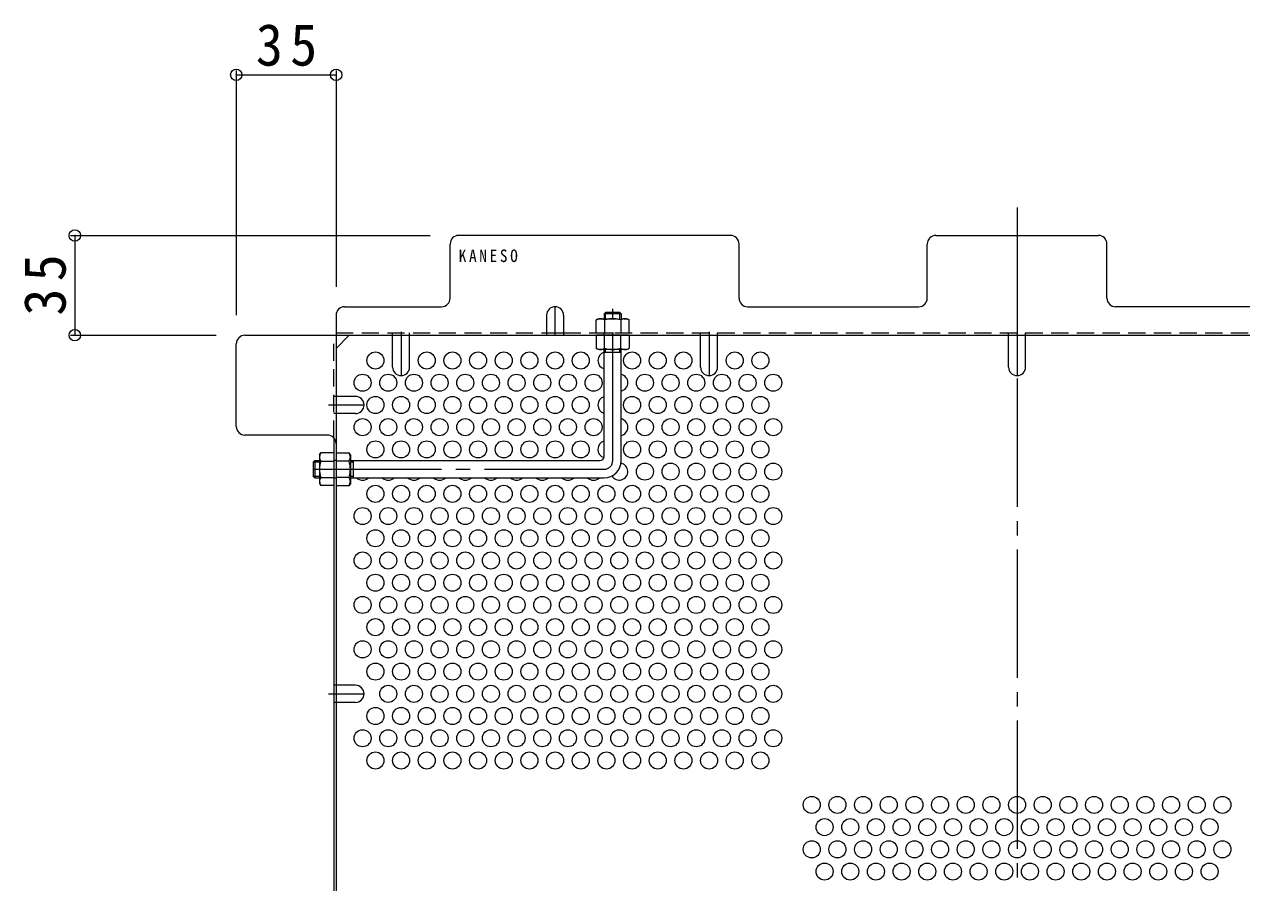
# Model space of a CAD drawing. Units: millimetres at full size, sheet at 1:5; details may follow other scales. Extents: x -898 to 946, y -664 to 545.
# Drawn here: x -643.4 to -216.6, y 243.5 to 544.6 of the extents above; entities that cross this region are included whole.
import ezdxf

# ---------------------------------------------------------------- set-up
doc = ezdxf.new("R2010")
doc.units = ezdxf.units.MM
doc.header["$LTSCALE"] = 5
doc.header["$PDMODE"] = 32
doc.header["$PDSIZE"] = 4
for name, pattern in [('CHAIN1', [8, 5, -1, 1, -1]), ('CHAIN2', [12, 9, -1, 1, -1]), ('DASHED1', [1.8, 1.2, -0.6])]:
    doc.linetypes.add(name, pattern=pattern)
for name, color, linetype, lineweight in [('0-1_躯体', 3, 'Continuous', 9), ('0-4_その他', 7, 'Continuous', 9), ('0-5_寸法', 7, 'Continuous', 9), ('0-6_ハッチ', 2, 'Continuous', 9), ('0-7', 2, 'Continuous', 9), ('0-8', 2, 'Continuous', 9), ('0-B', 2, 'Continuous', 9)]:
    doc.layers.add(name, color=color, linetype=linetype, lineweight=lineweight)
doc.styles.add('ＭＳ ゴシック', font='')
doc.styles.get('ＭＳ ゴシック').set_extended_font_data('MS Gothic')

msp = doc.modelspace()

# ---------------------------------------------------------------- linework, layer by layer
at = {"layer": '0-1_躯体', "linetype": 'CHAIN2'}
for p, q in [((-437.109, 391.509), (-437.109, 444.741)), ((-542.109, 388.509), (-440.109, 388.509))]:
    msp.add_line(p, q, dxfattribs=at)
at = {"layer": '0-1_躯体', "linetype": 'DASHED1'}
for p, q in [((-440.109, 443.009), (-439.609, 443.509)), ((-434.109, 443.009), (-440.109, 443.009)), ((-440.109, 443.009), (-440.109, 441.309)), ((-434.609, 443.509), (-439.609, 443.509)), ((-439.609, 441.309), (-439.609, 443.509)), ((-434.109, 443.009), (-434.609, 443.509)), ((-434.609, 441.309), (-434.609, 443.509)), ((-434.109, 443.009), (-434.109, 441.309))]:
    msp.add_line(p, q, dxfattribs=at)
at = {"layer": '0-1_躯体'}
for p, q in [((-440.109, 393.009), (-440.109, 430.509)), ((-434.109, 429.509), (-440.109, 429.509)), ((-439.609, 429.509), (-439.609, 430.509)), ((-434.609, 429.509), (-434.609, 430.509)), ((-434.109, 391.509), (-434.109, 430.509)), ((-541.609, 391.509), (-542.109, 391.009)), ((-542.109, 391.009), (-542.109, 386.009)), ((-539.909, 391.009), (-542.109, 391.009)), ((-541.609, 391.509), (-541.609, 385.509)), ((-541.609, 391.509), (-539.909, 391.509)), ((-529.109, 391.509), (-441.609, 391.509)), ((-528.109, 391.009), (-529.109, 391.009)), ((-528.109, 391.509), (-528.109, 385.509)), ((-541.609, 385.509), (-542.109, 386.009)), ((-539.909, 386.009), (-542.109, 386.009)), ((-541.609, 385.509), (-539.909, 385.509)), ((-528.109, 386.009), (-529.109, 386.009)), ((-529.109, 385.509), (-440.109, 385.509))]:
    msp.add_line(p, q, dxfattribs=at)
for centre, radius in [((-441.609, 393.009), 1.5), ((-440.109, 391.509), 6)]:
    msp.add_arc(centre, radius, 270, 0, dxfattribs=at)
at = {"layer": '0-1_躯体', "linetype": 'CHAIN2'}
msp.add_arc((-440.109, 391.509), 3, 270, 0, dxfattribs=at)
at = {"layer": '0-4_その他'}
for p, q in [((-569.112, 528.35), (-569.112, 442.509)), ((-569.112, 526.85), (-534.109, 526.85)), ((-534.109, 528.35), (-534.109, 452.509)), ((-627.206, 470.509), (-501.108, 470.509)), ((-625.706, 470.509), (-625.706, 435.509)), ((-627.206, 435.509), (-576.112, 435.509))]:
    msp.add_line(p, q, dxfattribs=at)
for p in [(-569.112, 526.85), (-534.109, 526.85), (-625.706, 470.509), (-625.706, 435.509)]:
    msp.add_point(p, dxfattribs=at)
at = {"layer": '0-6_ハッチ'}
for centre in [(-520.309, 426.635), (-502.309, 426.635), (-493.309, 426.635), (-484.309, 426.635), (-475.309, 426.635), (-466.309, 426.635), (-457.309, 426.635), (-448.309, 426.635), (-430.309, 426.635), (-421.309, 426.635), (-412.309, 426.635), (-394.309, 426.635), (-385.309, 426.635), (-524.809, 418.841), (-515.809, 418.841), (-506.809, 418.841), (-497.809, 418.841), (-488.809, 418.841), (-479.809, 418.841), (-470.809, 418.841), (-461.809, 418.841), (-452.809, 418.841), (-443.809, 418.841), (-425.809, 418.841), (-416.809, 418.841), (-407.809, 418.841), (-398.809, 418.841), (-389.809, 418.841), (-380.809, 418.841), (-520.309, 411.047), (-511.309, 411.047), (-502.309, 411.047), (-493.309, 411.047), (-484.309, 411.047), (-475.309, 411.047), (-466.309, 411.047), (-457.309, 411.047), (-448.309, 411.047), (-430.309, 411.047), (-421.309, 411.047), (-412.309, 411.047), (-403.309, 411.047), (-394.309, 411.047), (-385.309, 411.047), (-524.809, 403.252), (-515.809, 403.252), (-506.809, 403.252), (-497.809, 403.252), (-488.809, 403.252), (-479.809, 403.252), (-470.809, 403.252), (-461.809, 403.252), (-452.809, 403.252), (-443.809, 403.252), (-425.809, 403.252), (-416.809, 403.252), (-407.809, 403.252), (-398.809, 403.252), (-389.809, 403.252), (-380.809, 403.252), (-520.309, 395.458), (-511.309, 395.458), (-502.309, 395.458), (-493.309, 395.458), (-484.309, 395.458), (-475.309, 395.458), (-466.309, 395.458), (-457.309, 395.458), (-448.309, 395.458), (-430.309, 395.458), (-421.309, 395.458), (-412.309, 395.458), (-403.309, 395.458), (-394.309, 395.458), (-385.309, 395.458), (-425.809, 387.664), (-416.809, 387.664), (-407.809, 387.664), (-398.809, 387.664), (-389.809, 387.664), (-380.809, 387.664), (-520.309, 379.87), (-511.309, 379.87), (-502.309, 379.87), (-493.309, 379.87), (-484.309, 379.87), (-475.309, 379.87), (-466.309, 379.87), (-457.309, 379.87), (-448.309, 379.87), (-439.309, 379.87), (-430.309, 379.87), (-421.309, 379.87), (-412.309, 379.87), (-403.309, 379.87), (-394.309, 379.87), (-385.309, 379.87), (-524.809, 372.075), (-515.809, 372.075), (-506.809, 372.075), (-497.809, 372.075), (-488.809, 372.075), (-479.809, 372.075), (-470.809, 372.075), (-461.809, 372.075), (-452.809, 372.075), (-443.809, 372.075), (-434.809, 372.075), (-425.809, 372.075), (-416.809, 372.075), (-407.809, 372.075), (-398.809, 372.075), (-389.809, 372.075), (-380.809, 372.075), (-520.309, 364.281), (-511.309, 364.281), (-502.309, 364.281), (-493.309, 364.281), (-484.309, 364.281), (-475.309, 364.281), (-466.309, 364.281), (-457.309, 364.281), (-448.309, 364.281), (-439.309, 364.281), (-430.309, 364.281), (-421.309, 364.281), (-412.309, 364.281), (-403.309, 364.281), (-394.309, 364.281), (-385.309, 364.281), (-524.809, 356.487), (-515.809, 356.487), (-506.809, 356.487), (-497.809, 356.487), (-488.809, 356.487), (-479.809, 356.487), (-470.809, 356.487), (-461.809, 356.487), (-452.809, 356.487), (-443.809, 356.487), (-434.809, 356.487), (-425.809, 356.487), (-416.809, 356.487), (-407.809, 356.487), (-398.809, 356.487), (-389.809, 356.487), (-380.809, 356.487), (-520.309, 348.693), (-511.309, 348.693), (-502.309, 348.693), (-493.309, 348.693), (-484.309, 348.693), (-475.309, 348.693), (-466.309, 348.693), (-457.309, 348.693), (-448.309, 348.693), (-439.309, 348.693), (-430.309, 348.693), (-421.309, 348.693), (-412.309, 348.693), (-403.309, 348.693), (-394.309, 348.693), (-385.309, 348.693), (-524.809, 340.899), (-515.809, 340.899), (-506.809, 340.899), (-497.809, 340.899), (-488.809, 340.899), (-479.809, 340.899), (-470.809, 340.899), (-461.809, 340.899), (-452.809, 340.899), (-443.809, 340.899), (-434.809, 340.899), (-425.809, 340.899), (-416.809, 340.899), (-407.809, 340.899), (-398.809, 340.899), (-389.809, 340.899), (-380.809, 340.899), (-520.309, 333.104), (-511.309, 333.104), (-502.309, 333.104), (-493.309, 333.104), (-484.309, 333.104), (-475.309, 333.104), (-466.309, 333.104), (-457.309, 333.104), (-448.309, 333.104), (-439.309, 333.104), (-430.309, 333.104), (-421.309, 333.104), (-412.309, 333.104), (-403.309, 333.104), (-394.309, 333.104), (-385.309, 333.104), (-524.809, 325.31), (-515.809, 325.31), (-506.809, 325.31), (-497.809, 325.31), (-488.809, 325.31), (-479.809, 325.31), (-470.809, 325.31), (-461.809, 325.31), (-452.809, 325.31), (-443.809, 325.31), (-434.809, 325.31), (-425.809, 325.31), (-416.809, 325.31), (-407.809, 325.31), (-398.809, 325.31), (-389.809, 325.31), (-380.809, 325.31), (-520.309, 317.516), (-511.309, 317.516), (-502.309, 317.516), (-493.309, 317.516), (-484.309, 317.516), (-475.309, 317.516), (-466.309, 317.516), (-457.309, 317.516), (-448.309, 317.516), (-439.309, 317.516), (-430.309, 317.516), (-421.309, 317.516), (-412.309, 317.516), (-403.309, 317.516), (-394.309, 317.516), (-385.309, 317.516), (-515.809, 309.722), (-506.809, 309.722), (-497.809, 309.722), (-488.809, 309.722), (-479.809, 309.722), (-470.809, 309.722), (-461.809, 309.722), (-452.809, 309.722), (-443.809, 309.722), (-434.809, 309.722), (-425.809, 309.722), (-416.809, 309.722), (-407.809, 309.722), (-398.809, 309.722), (-389.809, 309.722), (-380.809, 309.722), (-520.309, 301.927), (-511.309, 301.927), (-502.309, 301.927), (-493.309, 301.927), (-484.309, 301.927), (-475.309, 301.927), (-466.309, 301.927), (-457.309, 301.927), (-448.309, 301.927), (-439.309, 301.927), (-430.309, 301.927), (-421.309, 301.927), (-412.309, 301.927), (-403.309, 301.927), (-394.309, 301.927), (-385.309, 301.927), (-524.809, 294.133), (-515.809, 294.133), (-506.809, 294.133), (-497.809, 294.133), (-488.809, 294.133), (-479.809, 294.133), (-470.809, 294.133), (-461.809, 294.133), (-452.809, 294.133), (-443.809, 294.133), (-434.809, 294.133), (-425.809, 294.133), (-416.809, 294.133), (-407.809, 294.133), (-398.809, 294.133), (-389.809, 294.133), (-380.809, 294.133), (-520.309, 286.339), (-511.309, 286.339), (-502.309, 286.339), (-493.309, 286.339), (-484.309, 286.339), (-475.309, 286.339), (-466.309, 286.339), (-457.309, 286.339), (-448.309, 286.339), (-439.309, 286.339), (-430.309, 286.339), (-421.309, 286.339), (-412.309, 286.339), (-403.309, 286.339), (-394.309, 286.339), (-385.309, 286.339), (-367.309, 270.751), (-358.309, 270.751), (-349.309, 270.751), (-340.309, 270.751), (-331.309, 270.751), (-322.309, 270.751), (-313.309, 270.751), (-304.309, 270.751), (-295.309, 270.751), (-286.309, 270.751), (-277.309, 270.751), (-268.309, 270.751), (-259.309, 270.751), (-250.309, 270.751), (-241.309, 270.751), (-232.309, 270.751), (-223.309, 270.751), (-362.809, 262.956), (-353.809, 262.956), (-344.809, 262.956), (-335.809, 262.956), (-326.809, 262.956), (-317.809, 262.956), (-308.809, 262.956), (-299.809, 262.956), (-290.809, 262.956), (-281.809, 262.956), (-272.809, 262.956), (-263.809, 262.956), (-254.809, 262.956), (-245.809, 262.956), (-236.809, 262.956), (-227.809, 262.956), (-367.309, 255.162), (-358.309, 255.162), (-349.309, 255.162), (-340.309, 255.162), (-331.309, 255.162), (-322.309, 255.162), (-313.309, 255.162), (-304.309, 255.162), (-295.309, 255.162), (-286.309, 255.162), (-277.309, 255.162), (-268.309, 255.162), (-259.309, 255.162), (-250.309, 255.162), (-241.309, 255.162), (-232.309, 255.162), (-223.309, 255.162), (-362.809, 247.368), (-353.809, 247.368), (-344.809, 247.368), (-335.809, 247.368), (-326.809, 247.368), (-317.809, 247.368), (-308.809, 247.368), (-299.809, 247.368), (-290.809, 247.368), (-281.809, 247.368), (-272.809, 247.368), (-263.809, 247.368), (-254.809, 247.368), (-245.809, 247.368), (-236.809, 247.368), (-227.809, 247.368)]:
    msp.add_circle(centre, 3, dxfattribs=at)
for centre, start, end in [((-439.309, 426.635), 105.46601, 254.53399), ((-434.809, 418.841), 283.4934, 76.5066), ((-439.309, 411.047), 105.46601, 254.53399), ((-434.809, 403.252), 283.4934, 76.5066), ((-439.309, 395.458), 105.46601, 253.31594), ((-434.809, 387.664), 210.21019, 77.87168), ((-524.809, 387.664), 225.92, 314.08), ((-515.809, 387.664), 225.92, 314.08), ((-506.809, 387.664), 225.92, 314.08), ((-497.809, 387.664), 225.92, 314.08), ((-488.809, 387.664), 225.92, 314.08), ((-479.809, 387.664), 225.92, 314.08), ((-470.809, 387.664), 225.92, 314.08), ((-461.809, 387.664), 225.92, 314.08), ((-452.809, 387.664), 225.92, 314.08), ((-443.809, 387.664), 225.92, 314.08)]:
    msp.add_arc(centre, 3, start, end, dxfattribs=at)
at = {"layer": '0-7', "linetype": 'CHAIN2'}
msp.add_line((-295.309, 480.302), (-295.309, -86.891), dxfattribs=at)
at = {"layer": '0-7'}
for p, q in [((-395.809, 470.509), (-491.108, 470.509)), ((-323.809, 470.509), (-266.809, 470.509)), ((-494.108, 448.509), (-494.108, 467.509)), ((-392.809, 448.509), (-392.809, 467.509)), ((-326.809, 448.509), (-326.809, 467.509)), ((-263.809, 448.509), (-263.809, 467.509)), ((-531.109, 445.509), (-497.108, 445.509)), ((-389.809, 445.509), (-329.809, 445.509)), ((-200.809, 445.509), (-260.809, 445.509)), ((-534.109, 442.509), (-534.109, -49.098)), ((-566.112, 435.509), (-24.505, 435.509)), ((-534.109, 430.897), (-529.497, 435.509)), ((-460.309, 436.309), (-454.309, 436.309)), ((-569.112, 403.508), (-569.112, 432.509)), ((-537.109, 400.508), (-566.112, 400.508)), ((-534.909, 399.547), (-534.909, 215.166))]:
    msp.add_line(p, q, dxfattribs=at)
at = {"layer": '0-7', "linetype": 'DASHED1'}
for p, q in [((-534.909, 399.547), (-534.909, 435.509)), ((-534.109, 436.309), (-460.309, 436.309)), ((-514.309, 435.509), (-514.309, 436.309)), ((-508.309, 435.509), (-508.309, 436.309)), ((-454.309, 436.309), (-136.309, 436.309)), ((-440.109, 435.509), (-440.109, 436.309)), ((-406.309, 435.509), (-406.309, 436.309)), ((-400.309, 435.509), (-400.309, 436.309)), ((-298.309, 435.509), (-298.309, 436.309)), ((-292.309, 435.509), (-292.309, 436.309)), ((-534.109, 414.047), (-534.909, 414.047)), ((-534.109, 408.047), (-534.909, 408.047)), ((-534.909, 391.709), (-534.109, 391.709)), ((-534.909, 385.509), (-534.109, 385.509)), ((-534.109, 312.722), (-534.909, 312.722)), ((-534.109, 306.722), (-534.909, 306.722))]:
    msp.add_line(p, q, dxfattribs=at)
at = {"layer": '0-7'}
for centre, start, end in [((-491.108, 467.509), 90, 180), ((-395.809, 467.509), 0, 90), ((-323.809, 467.509), 90, 180), ((-266.809, 467.509), 0, 90), ((-497.108, 448.509), 270, 0), ((-389.809, 448.509), 180, 270), ((-329.809, 448.509), 270, 0), ((-260.809, 448.509), 180, 270), ((-531.109, 442.509), 90, 180), ((-566.112, 432.509), 90, 180), ((-566.112, 403.508), 180, 270), ((-537.109, 397.508), 0, 90)]:
    msp.add_arc(centre, 3, start, end, dxfattribs=at)
at = {"layer": '0-8', "linetype": 'CHAIN1'}
for p, q in [((-457.309, 435.509), (-457.309, 445.509)), ((-511.309, 436.709), (-511.309, 421.359)), ((-403.309, 436.709), (-403.309, 421.359)), ((-295.309, 435.509), (-295.309, 421.359)), ((-536.816, 411.047), (-524.309, 411.047)), ((-536.816, 309.722), (-524.309, 309.722))]:
    msp.add_line(p, q, dxfattribs=at)
at = {"layer": '0-8'}
for p, q in [((-460.309, 442.509), (-460.309, 435.509)), ((-454.309, 442.509), (-454.309, 435.509)), ((-514.309, 424.359), (-514.309, 435.509)), ((-508.309, 424.359), (-508.309, 435.509)), ((-406.309, 424.359), (-406.309, 435.509)), ((-400.309, 424.359), (-400.309, 435.509)), ((-298.309, 424.359), (-298.309, 435.509)), ((-292.309, 424.359), (-292.309, 435.509)), ((-527.309, 414.047), (-534.109, 414.047)), ((-527.309, 408.047), (-534.109, 408.047)), ((-527.309, 312.722), (-534.109, 312.722)), ((-527.309, 306.722), (-534.109, 306.722))]:
    msp.add_line(p, q, dxfattribs=at)
for centre, start, end in [((-457.309, 442.509), 0, 180), ((-511.309, 424.359), 180, 0), ((-403.309, 424.359), 180, 0), ((-295.309, 424.359), 180, 0), ((-527.309, 411.047), 270, 90), ((-527.309, 309.722), 270, 90)]:
    msp.add_arc(centre, 3, start, end, dxfattribs=at)
at = {"layer": '0-B', "linetype": 'DASHED1'}
for p, q in [((-442.109, 441.309), (-442.859, 440.876)), ((-442.859, 436.309), (-442.859, 440.876)), ((-442.109, 441.309), (-432.109, 441.309)), ((-439.972, 440.876), (-439.972, 436.309)), ((-434.245, 440.876), (-434.245, 436.309)), ((-432.109, 441.309), (-431.359, 440.876)), ((-431.359, 436.309), (-431.359, 440.876)), ((-442.859, 436.309), (-431.359, 436.309))]:
    msp.add_line(p, q, dxfattribs=at)
at = {"layer": '0-B'}
for p, q in [((-431.359, 435.509), (-442.859, 435.509)), ((-442.859, 435.509), (-442.859, 430.942)), ((-439.972, 430.942), (-439.972, 435.509)), ((-434.245, 430.942), (-434.245, 435.509)), ((-431.359, 435.509), (-431.359, 430.942)), ((-442.109, 430.509), (-442.859, 430.942)), ((-432.109, 430.509), (-442.109, 430.509)), ((-432.109, 430.509), (-431.359, 430.942)), ((-539.909, 393.509), (-539.476, 394.259)), ((-539.909, 393.509), (-539.909, 383.509)), ((-534.909, 394.259), (-539.476, 394.259)), ((-534.909, 394.259), (-534.909, 382.759)), ((-534.109, 394.259), (-534.109, 382.759)), ((-534.109, 394.259), (-529.542, 394.259)), ((-529.109, 393.509), (-529.542, 394.259)), ((-529.109, 393.509), (-529.109, 383.509)), ((-539.476, 391.372), (-534.909, 391.372)), ((-529.542, 391.372), (-534.109, 391.372)), ((-539.476, 385.646), (-534.909, 385.646)), ((-529.542, 385.646), (-534.109, 385.646)), ((-539.909, 383.509), (-539.476, 382.759)), ((-534.909, 382.759), (-539.476, 382.759)), ((-534.109, 382.759), (-529.542, 382.759)), ((-529.109, 383.509), (-529.542, 382.759))]:
    msp.add_line(p, q, dxfattribs=at)
at = {"layer": '0-B', "linetype": 'DASHED1'}
for centre, radius, start, end in [((-441.214, 438.027), 3.29, 93.92075, 120), ((-441.449, 438.574), 2.735, 57.31491, 89.78969), ((-437.109, 431.626), 9.683, 72.79973, 107.20026), ((-432.769, 438.574), 2.735, 90.2103, 122.68507), ((-433.004, 438.027), 3.29, 59.99998, 86.07924)]:
    msp.add_arc(centre, radius, start, end, dxfattribs=at)
at = {"layer": '0-B'}
for centre, radius, start, end in [((-441.214, 433.791), 3.29, 239.99998, 266.07924), ((-441.449, 433.244), 2.735, 270.2103, 302.68507), ((-437.109, 440.191), 9.683, 252.79973, 287.20026), ((-432.769, 433.244), 2.735, 237.31491, 269.78969), ((-433.004, 433.791), 3.29, 273.92075, 300), ((-536.627, 392.614), 3.29, 150, 176.07925), ((-537.174, 392.849), 2.735, 180.21031, 212.68509), ((-532.391, 392.614), 3.29, 3.92075, 30), ((-531.843, 392.849), 2.735, 327.31491, 359.78969), ((-530.226, 388.509), 9.683, 162.79974, 197.20027), ((-538.791, 388.509), 9.683, 342.79973, 17.20026), ((-537.174, 384.169), 2.735, 147.31493, 179.7897), ((-531.843, 384.169), 2.735, 0.2103, 32.68507), ((-536.627, 384.404), 3.29, 183.92076, 210.00002), ((-532.391, 384.404), 3.29, 329.99998, 356.07924)]:
    msp.add_arc(centre, radius, start, end, dxfattribs=at)

# ---------------------------------------------------------------- texts
at = {"layer": '0-4_その他', "color": 2, "insert": (-562.235, 529.85), "char_height": 14.66, "attachment_point": 7, "style": 'ＭＳ ゴシック'}
msp.add_mtext('\\T1.27;\\W0.95;35', dxfattribs=at)
at = {"layer": '0-4_その他', "color": 2, "insert": (-628.706, 442.384), "char_height": 14.66, "attachment_point": 7, "rotation": 90, "style": 'ＭＳ ゴシック'}
msp.add_mtext('\\T1.27;\\W0.95;35', dxfattribs=at)
at = {"layer": '0-5_寸法', "color": 6, "insert": (-491.108, 461.109), "char_height": 4.399, "attachment_point": 7, "style": 'ＭＳ ゴシック'}
msp.add_mtext('\\T1.34;\\W0.9;KANESO', dxfattribs=at)

doc.saveas('drawing.dxf')
